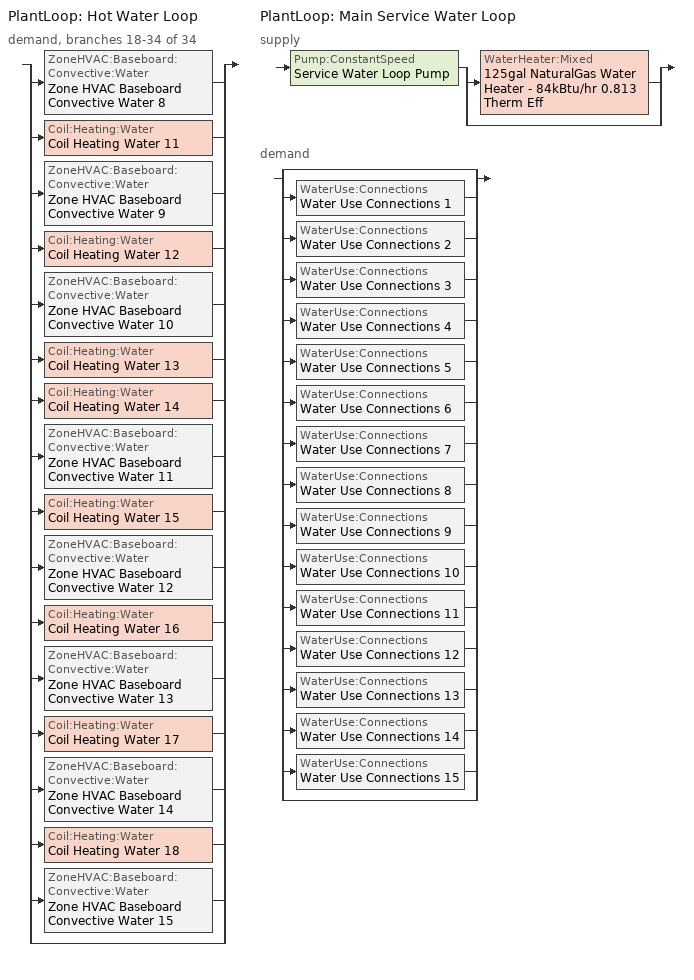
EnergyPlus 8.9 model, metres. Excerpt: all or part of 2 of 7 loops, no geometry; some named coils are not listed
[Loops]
PlantLoop 'Hot Water Loop'
 demand, branches 18-34 of 34: split
  | ZoneHVAC:Baseboard:Convective:Water 'Zone HVAC Baseboard Convective Water 8'
  | Coil:Heating:Water 'Coil Heating Water 11'
  | ZoneHVAC:Baseboard:Convective:Water 'Zone HVAC Baseboard Convective Water 9'
  | Coil:Heating:Water 'Coil Heating Water 12'
  | ZoneHVAC:Baseboard:Convective:Water 'Zone HVAC Baseboard Convective Water 10'
  | Coil:Heating:Water 'Coil Heating Water 13'
  | Coil:Heating:Water 'Coil Heating Water 14'
  | ZoneHVAC:Baseboard:Convective:Water 'Zone HVAC Baseboard Convective Water 11'
  | Coil:Heating:Water 'Coil Heating Water 15'
  | ZoneHVAC:Baseboard:Convective:Water 'Zone HVAC Baseboard Convective Water 12'
  | Coil:Heating:Water 'Coil Heating Water 16'
  | ZoneHVAC:Baseboard:Convective:Water 'Zone HVAC Baseboard Convective Water 13'
  | Coil:Heating:Water 'Coil Heating Water 17'
  | ZoneHVAC:Baseboard:Convective:Water 'Zone HVAC Baseboard Convective Water 14'
  | Coil:Heating:Water 'Coil Heating Water 18'
  | ZoneHVAC:Baseboard:Convective:Water 'Zone HVAC Baseboard Convective Water 15'
  | bypass
PlantLoop 'Main Service Water Loop'
 supply: Pump:ConstantSpeed 'Service Water Loop Pump' > split
  | WaterHeater:Mixed '125gal NaturalGas Water Heater - 84kBtu/hr 0.813 Therm Eff'
  | bypass
 demand: split
  | bypass
  | WaterUse:Connections 'Water Use Connections 1'
  | WaterUse:Connections 'Water Use Connections 2'
  | WaterUse:Connections 'Water Use Connections 3'
  | WaterUse:Connections 'Water Use Connections 4'
  | WaterUse:Connections 'Water Use Connections 5'
  | WaterUse:Connections 'Water Use Connections 6'
  | WaterUse:Connections 'Water Use Connections 7'
  | WaterUse:Connections 'Water Use Connections 8'
  | WaterUse:Connections 'Water Use Connections 9'
  | WaterUse:Connections 'Water Use Connections 10'
  | WaterUse:Connections 'Water Use Connections 11'
  | WaterUse:Connections 'Water Use Connections 12'
  | WaterUse:Connections 'Water Use Connections 13'
  | WaterUse:Connections 'Water Use Connections 14'
  | WaterUse:Connections 'Water Use Connections 15'
  | bypass
[Coil:Heating:Water] Availability Schedule=Always On Discrete; U-Factor Times Area Value {W/K}=Autosize; Maximum Water Flow Rate {m3/s}=Autosize; Performance Input Method=UFactorTimesAreaAndDesignWaterFlowRate; Rated Capacity {W}=Autosize; Rated Inlet Water Temperature {C}=82.2; Rated Inlet Air Temperature {C}=16.6; Rated Outlet Water Temperature {C}=71.1; Rated Outlet Air Temperature {C}=32.2; Rated Ratio for Air and Water Convection=0.5
Coil Heating Water 14; Coil Heating Water 11; Coil Heating Water 12; Coil Heating Water 15; Coil Heating Water 16; Coil Heating Water 17; Coil Heating Water 18
[ZoneHVAC:Baseboard:Convective:Water] Availability Schedule=Always On Discrete; Heating Design Capacity Method=HeatingDesignCapacity; Heating Design Capacity {W}=Autosize; Heating Design Capacity Per Floor Area {W/m2}=0; Fraction of Autosized Heating Design Capacity=0.8; U-Factor Times Area Value {W/K}=Autosize; Maximum Water Flow Rate {m3/s}=Autosize; Convergence Tolerance=0.001
Zone HVAC Baseboard Convective Water 11; Zone HVAC Baseboard Convective Water 8; Zone HVAC Baseboard Convective Water 9; Zone HVAC Baseboard Convective Water 10; Zone HVAC Baseboard Convective Water 12; Zone HVAC Baseboard Convective Water 13; Zone HVAC Baseboard Convective Water 14; Zone HVAC Baseboard Convective Water 15
[SetpointManager:Scheduled]
Service hot water setpoint manager: Control Variable=Temperature; Schedule=Service Water Loop Temp - 140F
[PlantLoop]
Main Service Water Loop: Fluid Type=Water; Plant Equipment Operation Scheme=Main Service Water Loop Operation Schemes; Maximum Loop Temperature {C}=60; Minimum Loop Temperature {C}=10; Maximum Loop Flow Rate {m3/s}=Autosize; Minimum Loop Flow Rate {m3/s}=0; Plant Loop Volume {m3}=Autocalculate; Load Distribution Scheme=Optimal; Plant Loop Demand Calculation Scheme=SingleSetpoint
[Sizing:Plant]
Main Service Water Loop: Loop Type=Heating; Design Loop Exit Temperature {C}=60; Loop Design Temperature Difference {deltaC}=5; Sizing Option=NonCoincident; Zone Timesteps in Averaging Window=1; Coincident Sizing Factor Mode=None
[Pump:ConstantSpeed]
Service Water Loop Pump: Design Flow Rate {m3/s}=Autosize; Design Pump Head {Pa}=83939.5; Design Power Consumption {W}=Autosize; Motor Efficiency=0.7; Fraction of Motor Inefficiencies to Fluid Stream=0; Pump Control Type=Intermittent; Design Power Sizing Method=PowerPerFlowPerPressure; Design Electric Power per Unit Flow Rate {W/(m3/s)}=348701.1; Design Shaft Power per Unit Flow Rate per Unit Head=1.28205
[PlantEquipmentOperationSchemes]
Main Service Water Loop Operation Schemes: Control Scheme Object Type 1=PlantEquipmentOperation:HeatingLoad; Control Scheme Name 1=Main Service Water Loop Heating Operation Scheme; Control Scheme Schedule Name 1=Always On Discrete
[PlantEquipmentList]
Main Service Water Loop Heating Equipment List: WaterHeater:Mixed, 125gal NaturalGas Water Heater - 84kBtu/hr 0.813 Therm Eff
[PlantEquipmentOperation:HeatingLoad]
Main Service Water Loop Heating Operation Scheme: Load Range Lower Limit 1 {W}=0; Load Range Upper Limit 1 {W}=1000000000; Range Equipment List Name 1=Main Service Water Loop Heating Equipment List
[WaterHeater:Mixed]
125gal NaturalGas Water Heater - 84kBtu/hr 0.813 Therm Eff: Tank Volume {m3}=0.471545; Setpoint Temperature Schedule=Service Water Loop Temp - 140F; Deadband Temperature Difference {deltaC}=2; Maximum Temperature Limit {C}=82.2222; Heater Control Type=Cycle; Heater Maximum Capacity {W}=24638.2; Heater Ignition Minimum Flow Rate {m3/s}=0; Heater Ignition Delay {s}=0; Heater Fuel Type=NaturalGas; Heater Thermal Efficiency=0.812683; Part Load Factor Curve=SWH-EFFFPLR-NECB2011; Off Cycle Parasitic Fuel Consumption Rate {W}=20; Off Cycle Parasitic Fuel Type=NaturalGas; Off Cycle Parasitic Heat Fraction to Tank=0.8; On Cycle Parasitic Fuel Consumption Rate {W}=0; On Cycle Parasitic Fuel Type=NaturalGas; On Cycle Parasitic Heat Fraction to Tank=0; Ambient Temperature Indicator=Schedule; Ambient Temperature Schedule=Water Heater Ambient Temp Schedule - 70F; Off Cycle Loss Coefficient to Ambient Temperature {W/K}=8.03532; Off Cycle Loss Fraction to Zone=1; On Cycle Loss Coefficient to Ambient Temperature {W/K}=8.03532; On Cycle Loss Fraction to Zone=1; Use Side Effectiveness=1; Source Side Effectiveness=1; Use Side Design Flow Rate {m3/s}=Autosize; Source Side Design Flow Rate {m3/s}=Autosize; Indirect Water Heating Recovery Time {hr}=1.5; Source Side Flow Control Mode=IndirectHeatPrimarySetpoint
[WaterUse:Connections]
Name | Water Use Equipment Name 1
Water Use Connections 1 | Core_bottom Service Water Use 0.37gal/min
Water Use Connections 2 | Core_mid Service Water Use 0.37gal/min
Water Use Connections 3 | Core_top Service Water Use 0.37gal/min
Water Use Connections 4 | Perimeter_bot_zn_1 Service Water Use 0.08gal/min
Water Use Connections 5 | Perimeter_bot_zn_2 Service Water Use 0.05gal/min
Water Use Connections 6 | Perimeter_bot_zn_3 Service Water Use 0.08gal/min
Water Use Connections 7 | Perimeter_bot_zn_4 Service Water Use 0.05gal/min
Water Use Connections 8 | Perimeter_mid_zn_1 Service Water Use 0.08gal/min
Water Use Connections 9 | Perimeter_mid_zn_2 Service Water Use 0.05gal/min
Water Use Connections 10 | Perimeter_mid_zn_3 Service Water Use 0.08gal/min
Water Use Connections 11 | Perimeter_mid_zn_4 Service Water Use 0.05gal/min
Water Use Connections 12 | Perimeter_top_zn_1 Service Water Use 0.08gal/min
Water Use Connections 13 | Perimeter_top_zn_2 Service Water Use 0.05gal/min
Water Use Connections 14 | Perimeter_top_zn_3 Service Water Use 0.08gal/min
Water Use Connections 15 | Perimeter_top_zn_4 Service Water Use 0.05gal/min
[WaterUse:Equipment] Flow Rate Fraction Schedule=NECB-A-Service Water Heating
Name | Peak Flow Rate {m3/s} | Target Temperature Schedule | Zone | Sensible Fraction Schedule | Latent Fraction Schedule
Core_bottom Service Water Use 0.37gal/min | 2.35071e-05 | Schedule Ruleset 5 | Sp-Core_bottom Sys-6 Flr-1 Sch-A HPlcmt-core ZN | Schedule Ruleset 3 | Schedule Ruleset 4
Core_mid Service Water Use 0.37gal/min | 2.35071e-05 | Schedule Ruleset 8 | Sp-Core_mid Sys-6 Flr-2 Sch-A HPlcmt-core ZN | Schedule Ruleset 6 | Schedule Ruleset 7
Core_top Service Water Use 0.37gal/min | 2.35071e-05 | Schedule Ruleset 11 | Sp-Core_top Sys-6 Flr-3 Sch-A HPlcmt-core ZN | Schedule Ruleset 9 | Schedule Ruleset 10
Perimeter_bot_zn_1 Service Water Use 0.08gal/min | 4.9555e-06 | Schedule Ruleset 14 | Sp-Perimeter_bot_ZN_1 Sys-6 Flr-1 Sch-A HPlcmt-south ZN | Schedule Ruleset 12 | Schedule Ruleset 13
Perimeter_bot_zn_2 Service Water Use 0.05gal/min | 3.13724e-06 | Schedule Ruleset 17 | Sp-Perimeter_bot_ZN_2 Sys-6 Flr-1 Sch-A HPlcmt-east ZN | Schedule Ruleset 15 | Schedule Ruleset 16
Perimeter_bot_zn_3 Service Water Use 0.08gal/min | 4.9555e-06 | Schedule Ruleset 20 | Sp-Perimeter_bot_ZN_3 Sys-6 Flr-1 Sch-A HPlcmt-north ZN | Schedule Ruleset 18 | Schedule Ruleset 19
Perimeter_bot_zn_4 Service Water Use 0.05gal/min | 3.13703e-06 | Schedule Ruleset 23 | Sp-Perimeter_bot_ZN_4 Sys-6 Flr-1 Sch-A HPlcmt-west ZN | Schedule Ruleset 21 | Schedule Ruleset 22
Perimeter_mid_zn_1 Service Water Use 0.08gal/min | 4.9555e-06 | Schedule Ruleset 26 | Sp-Perimeter_mid_ZN_1 Sys-6 Flr-2 Sch-A HPlcmt-south ZN | Schedule Ruleset 24 | Schedule Ruleset 25
Perimeter_mid_zn_2 Service Water Use 0.05gal/min | 3.13724e-06 | Schedule Ruleset 29 | Sp-Perimeter_mid_ZN_2 Sys-6 Flr-2 Sch-A HPlcmt-east ZN | Schedule Ruleset 27 | Schedule Ruleset 28
Perimeter_mid_zn_3 Service Water Use 0.08gal/min | 4.9555e-06 | Schedule Ruleset 32 | Sp-Perimeter_mid_ZN_3 Sys-6 Flr-2 Sch-A HPlcmt-north ZN | Schedule Ruleset 30 | Schedule Ruleset 31
Perimeter_mid_zn_4 Service Water Use 0.05gal/min | 3.13703e-06 | Schedule Ruleset 35 | Sp-Perimeter_mid_ZN_4 Sys-6 Flr-2 Sch-A HPlcmt-west ZN | Schedule Ruleset 33 | Schedule Ruleset 34
Perimeter_top_zn_1 Service Water Use 0.08gal/min | 4.9555e-06 | Schedule Ruleset 38 | Sp-Perimeter_top_ZN_1 Sys-6 Flr-3 Sch-A HPlcmt-south ZN | Schedule Ruleset 36 | Schedule Ruleset 37
Perimeter_top_zn_2 Service Water Use 0.05gal/min | 3.13724e-06 | Schedule Ruleset 41 | Sp-Perimeter_top_ZN_2 Sys-6 Flr-3 Sch-A HPlcmt-east ZN | Schedule Ruleset 39 | Schedule Ruleset 40
Perimeter_top_zn_3 Service Water Use 0.08gal/min | 4.9555e-06 | Schedule Ruleset 44 | Sp-Perimeter_top_ZN_3 Sys-6 Flr-3 Sch-A HPlcmt-north ZN | Schedule Ruleset 42 | Schedule Ruleset 43
Perimeter_top_zn_4 Service Water Use 0.05gal/min | 3.13703e-06 | Schedule Ruleset 47 | Sp-Perimeter_top_ZN_4 Sys-6 Flr-3 Sch-A HPlcmt-west ZN | Schedule Ruleset 45 | Schedule Ruleset 46
[Schedule:Day:Interval]
NECB-A-Service Water Heating Default; NECB-A-Service Water Heating Default|Wkdy Day: No, 07:00, 0.05, 08:00, 0.1, 10:00, 0.5, 16:00, 0.9, 17:00, 0.7, 18:00, 0.5, 19:00, 0.3, 22:00, 0.2, 24:00, 0.05
NECB-A-Service Water Heating Sat Day; NECB-A-Service Water Heating Sun|Hol Day; Schedule Day 11; Schedule Day 14; Schedule Day 17; Schedule Day 20; Schedule Day 23; Schedule Day 26; Schedule Day 29; Schedule Day 32; Schedule Day 35; Schedule Day 38; Schedule Day 41; Schedule Day 44; Schedule Day 47; Schedule Day 50; Schedule Day 8: No, 24:00, 0.05
Schedule Day 10; Schedule Day 13; Schedule Day 16; Schedule Day 19; Schedule Day 22; Schedule Day 25; Schedule Day 28; Schedule Day 31; Schedule Day 34; Schedule Day 37; Schedule Day 40; Schedule Day 43; Schedule Day 46; Schedule Day 49; Schedule Day 7: No, 24:00, 0.2
Schedule Day 12; Schedule Day 15; Schedule Day 18; Schedule Day 21; Schedule Day 24; Schedule Day 27; Schedule Day 30; Schedule Day 33; Schedule Day 36; Schedule Day 39; Schedule Day 42; Schedule Day 45; Schedule Day 48; Schedule Day 51; Schedule Day 9; Service Water Loop Temp - 140F Default: No, 24:00, 60
Water Heater Ambient Temp Schedule - 70F Default: No, 24:00, 21.1111
[Schedule:Week:Daily]
NECB-A-Service Water Heating Week Rule - Jan1-Dec31: NECB-A-Service Water Heating Sun|Hol Day, NECB-A-Service Water Heating Default|Wkdy Day, NECB-A-Service Water Heating Default|Wkdy Day, NECB-A-Service Water Heating Default|Wkdy Day, NECB-A-Service Water Heating Default|Wkdy Day, NECB-A-Service Water Heating Default|Wkdy Day, NECB-A-Service Water Heating Sat Day, NECB-A-Service Water Heating Default, NECB-A-Service Water Heating Default, NECB-A-Service Water Heating Default, NECB-A-Service Water Heating Default, NECB-A-Service Water Heating Default
Schedule Ruleset 10 Week Rule - Jan1-Dec31: Schedule Day 14, Schedule Day 14, Schedule Day 14, Schedule Day 14, Schedule Day 14, Schedule Day 14, Schedule Day 14, Schedule Day 14, Schedule Day 14, Schedule Day 14, Schedule Day 14, Schedule Day 14
Schedule Ruleset 11 Week Rule - Jan1-Dec31: Schedule Day 15, Schedule Day 15, Schedule Day 15, Schedule Day 15, Schedule Day 15, Schedule Day 15, Schedule Day 15, Schedule Day 15, Schedule Day 15, Schedule Day 15, Schedule Day 15, Schedule Day 15
Schedule Ruleset 12 Week Rule - Jan1-Dec31: Schedule Day 16, Schedule Day 16, Schedule Day 16, Schedule Day 16, Schedule Day 16, Schedule Day 16, Schedule Day 16, Schedule Day 16, Schedule Day 16, Schedule Day 16, Schedule Day 16, Schedule Day 16
Schedule Ruleset 13 Week Rule - Jan1-Dec31: Schedule Day 17, Schedule Day 17, Schedule Day 17, Schedule Day 17, Schedule Day 17, Schedule Day 17, Schedule Day 17, Schedule Day 17, Schedule Day 17, Schedule Day 17, Schedule Day 17, Schedule Day 17
Schedule Ruleset 14 Week Rule - Jan1-Dec31: Schedule Day 18, Schedule Day 18, Schedule Day 18, Schedule Day 18, Schedule Day 18, Schedule Day 18, Schedule Day 18, Schedule Day 18, Schedule Day 18, Schedule Day 18, Schedule Day 18, Schedule Day 18
Schedule Ruleset 15 Week Rule - Jan1-Dec31: Schedule Day 19, Schedule Day 19, Schedule Day 19, Schedule Day 19, Schedule Day 19, Schedule Day 19, Schedule Day 19, Schedule Day 19, Schedule Day 19, Schedule Day 19, Schedule Day 19, Schedule Day 19
Schedule Ruleset 16 Week Rule - Jan1-Dec31: Schedule Day 20, Schedule Day 20, Schedule Day 20, Schedule Day 20, Schedule Day 20, Schedule Day 20, Schedule Day 20, Schedule Day 20, Schedule Day 20, Schedule Day 20, Schedule Day 20, Schedule Day 20
Schedule Ruleset 17 Week Rule - Jan1-Dec31: Schedule Day 21, Schedule Day 21, Schedule Day 21, Schedule Day 21, Schedule Day 21, Schedule Day 21, Schedule Day 21, Schedule Day 21, Schedule Day 21, Schedule Day 21, Schedule Day 21, Schedule Day 21
Schedule Ruleset 18 Week Rule - Jan1-Dec31: Schedule Day 22, Schedule Day 22, Schedule Day 22, Schedule Day 22, Schedule Day 22, Schedule Day 22, Schedule Day 22, Schedule Day 22, Schedule Day 22, Schedule Day 22, Schedule Day 22, Schedule Day 22
Schedule Ruleset 19 Week Rule - Jan1-Dec31: Schedule Day 23, Schedule Day 23, Schedule Day 23, Schedule Day 23, Schedule Day 23, Schedule Day 23, Schedule Day 23, Schedule Day 23, Schedule Day 23, Schedule Day 23, Schedule Day 23, Schedule Day 23
Schedule Ruleset 20 Week Rule - Jan1-Dec31: Schedule Day 24, Schedule Day 24, Schedule Day 24, Schedule Day 24, Schedule Day 24, Schedule Day 24, Schedule Day 24, Schedule Day 24, Schedule Day 24, Schedule Day 24, Schedule Day 24, Schedule Day 24
Schedule Ruleset 21 Week Rule - Jan1-Dec31: Schedule Day 25, Schedule Day 25, Schedule Day 25, Schedule Day 25, Schedule Day 25, Schedule Day 25, Schedule Day 25, Schedule Day 25, Schedule Day 25, Schedule Day 25, Schedule Day 25, Schedule Day 25
Schedule Ruleset 22 Week Rule - Jan1-Dec31: Schedule Day 26, Schedule Day 26, Schedule Day 26, Schedule Day 26, Schedule Day 26, Schedule Day 26, Schedule Day 26, Schedule Day 26, Schedule Day 26, Schedule Day 26, Schedule Day 26, Schedule Day 26
Schedule Ruleset 23 Week Rule - Jan1-Dec31: Schedule Day 27, Schedule Day 27, Schedule Day 27, Schedule Day 27, Schedule Day 27, Schedule Day 27, Schedule Day 27, Schedule Day 27, Schedule Day 27, Schedule Day 27, Schedule Day 27, Schedule Day 27
Schedule Ruleset 24 Week Rule - Jan1-Dec31: Schedule Day 28, Schedule Day 28, Schedule Day 28, Schedule Day 28, Schedule Day 28, Schedule Day 28, Schedule Day 28, Schedule Day 28, Schedule Day 28, Schedule Day 28, Schedule Day 28, Schedule Day 28
Schedule Ruleset 25 Week Rule - Jan1-Dec31: Schedule Day 29, Schedule Day 29, Schedule Day 29, Schedule Day 29, Schedule Day 29, Schedule Day 29, Schedule Day 29, Schedule Day 29, Schedule Day 29, Schedule Day 29, Schedule Day 29, Schedule Day 29
Schedule Ruleset 26 Week Rule - Jan1-Dec31: Schedule Day 30, Schedule Day 30, Schedule Day 30, Schedule Day 30, Schedule Day 30, Schedule Day 30, Schedule Day 30, Schedule Day 30, Schedule Day 30, Schedule Day 30, Schedule Day 30, Schedule Day 30
Schedule Ruleset 27 Week Rule - Jan1-Dec31: Schedule Day 31, Schedule Day 31, Schedule Day 31, Schedule Day 31, Schedule Day 31, Schedule Day 31, Schedule Day 31, Schedule Day 31, Schedule Day 31, Schedule Day 31, Schedule Day 31, Schedule Day 31
Schedule Ruleset 28 Week Rule - Jan1-Dec31: Schedule Day 32, Schedule Day 32, Schedule Day 32, Schedule Day 32, Schedule Day 32, Schedule Day 32, Schedule Day 32, Schedule Day 32, Schedule Day 32, Schedule Day 32, Schedule Day 32, Schedule Day 32
Schedule Ruleset 29 Week Rule - Jan1-Dec31: Schedule Day 33, Schedule Day 33, Schedule Day 33, Schedule Day 33, Schedule Day 33, Schedule Day 33, Schedule Day 33, Schedule Day 33, Schedule Day 33, Schedule Day 33, Schedule Day 33, Schedule Day 33
Schedule Ruleset 3 Week Rule - Jan1-Dec31: Schedule Day 7, Schedule Day 7, Schedule Day 7, Schedule Day 7, Schedule Day 7, Schedule Day 7, Schedule Day 7, Schedule Day 7, Schedule Day 7, Schedule Day 7, Schedule Day 7, Schedule Day 7
Schedule Ruleset 30 Week Rule - Jan1-Dec31: Schedule Day 34, Schedule Day 34, Schedule Day 34, Schedule Day 34, Schedule Day 34, Schedule Day 34, Schedule Day 34, Schedule Day 34, Schedule Day 34, Schedule Day 34, Schedule Day 34, Schedule Day 34
Schedule Ruleset 31 Week Rule - Jan1-Dec31: Schedule Day 35, Schedule Day 35, Schedule Day 35, Schedule Day 35, Schedule Day 35, Schedule Day 35, Schedule Day 35, Schedule Day 35, Schedule Day 35, Schedule Day 35, Schedule Day 35, Schedule Day 35
Schedule Ruleset 32 Week Rule - Jan1-Dec31: Schedule Day 36, Schedule Day 36, Schedule Day 36, Schedule Day 36, Schedule Day 36, Schedule Day 36, Schedule Day 36, Schedule Day 36, Schedule Day 36, Schedule Day 36, Schedule Day 36, Schedule Day 36
Schedule Ruleset 33 Week Rule - Jan1-Dec31: Schedule Day 37, Schedule Day 37, Schedule Day 37, Schedule Day 37, Schedule Day 37, Schedule Day 37, Schedule Day 37, Schedule Day 37, Schedule Day 37, Schedule Day 37, Schedule Day 37, Schedule Day 37
Schedule Ruleset 34 Week Rule - Jan1-Dec31: Schedule Day 38, Schedule Day 38, Schedule Day 38, Schedule Day 38, Schedule Day 38, Schedule Day 38, Schedule Day 38, Schedule Day 38, Schedule Day 38, Schedule Day 38, Schedule Day 38, Schedule Day 38
Schedule Ruleset 35 Week Rule - Jan1-Dec31: Schedule Day 39, Schedule Day 39, Schedule Day 39, Schedule Day 39, Schedule Day 39, Schedule Day 39, Schedule Day 39, Schedule Day 39, Schedule Day 39, Schedule Day 39, Schedule Day 39, Schedule Day 39
Schedule Ruleset 36 Week Rule - Jan1-Dec31: Schedule Day 40, Schedule Day 40, Schedule Day 40, Schedule Day 40, Schedule Day 40, Schedule Day 40, Schedule Day 40, Schedule Day 40, Schedule Day 40, Schedule Day 40, Schedule Day 40, Schedule Day 40
Schedule Ruleset 37 Week Rule - Jan1-Dec31: Schedule Day 41, Schedule Day 41, Schedule Day 41, Schedule Day 41, Schedule Day 41, Schedule Day 41, Schedule Day 41, Schedule Day 41, Schedule Day 41, Schedule Day 41, Schedule Day 41, Schedule Day 41
Schedule Ruleset 38 Week Rule - Jan1-Dec31: Schedule Day 42, Schedule Day 42, Schedule Day 42, Schedule Day 42, Schedule Day 42, Schedule Day 42, Schedule Day 42, Schedule Day 42, Schedule Day 42, Schedule Day 42, Schedule Day 42, Schedule Day 42
Schedule Ruleset 39 Week Rule - Jan1-Dec31: Schedule Day 43, Schedule Day 43, Schedule Day 43, Schedule Day 43, Schedule Day 43, Schedule Day 43, Schedule Day 43, Schedule Day 43, Schedule Day 43, Schedule Day 43, Schedule Day 43, Schedule Day 43
Schedule Ruleset 4 Week Rule - Jan1-Dec31: Schedule Day 8, Schedule Day 8, Schedule Day 8, Schedule Day 8, Schedule Day 8, Schedule Day 8, Schedule Day 8, Schedule Day 8, Schedule Day 8, Schedule Day 8, Schedule Day 8, Schedule Day 8
Schedule Ruleset 40 Week Rule - Jan1-Dec31: Schedule Day 44, Schedule Day 44, Schedule Day 44, Schedule Day 44, Schedule Day 44, Schedule Day 44, Schedule Day 44, Schedule Day 44, Schedule Day 44, Schedule Day 44, Schedule Day 44, Schedule Day 44
Schedule Ruleset 41 Week Rule - Jan1-Dec31: Schedule Day 45, Schedule Day 45, Schedule Day 45, Schedule Day 45, Schedule Day 45, Schedule Day 45, Schedule Day 45, Schedule Day 45, Schedule Day 45, Schedule Day 45, Schedule Day 45, Schedule Day 45
Schedule Ruleset 42 Week Rule - Jan1-Dec31: Schedule Day 46, Schedule Day 46, Schedule Day 46, Schedule Day 46, Schedule Day 46, Schedule Day 46, Schedule Day 46, Schedule Day 46, Schedule Day 46, Schedule Day 46, Schedule Day 46, Schedule Day 46
Schedule Ruleset 43 Week Rule - Jan1-Dec31: Schedule Day 47, Schedule Day 47, Schedule Day 47, Schedule Day 47, Schedule Day 47, Schedule Day 47, Schedule Day 47, Schedule Day 47, Schedule Day 47, Schedule Day 47, Schedule Day 47, Schedule Day 47
Schedule Ruleset 44 Week Rule - Jan1-Dec31: Schedule Day 48, Schedule Day 48, Schedule Day 48, Schedule Day 48, Schedule Day 48, Schedule Day 48, Schedule Day 48, Schedule Day 48, Schedule Day 48, Schedule Day 48, Schedule Day 48, Schedule Day 48
Schedule Ruleset 45 Week Rule - Jan1-Dec31: Schedule Day 49, Schedule Day 49, Schedule Day 49, Schedule Day 49, Schedule Day 49, Schedule Day 49, Schedule Day 49, Schedule Day 49, Schedule Day 49, Schedule Day 49, Schedule Day 49, Schedule Day 49
Schedule Ruleset 46 Week Rule - Jan1-Dec31: Schedule Day 50, Schedule Day 50, Schedule Day 50, Schedule Day 50, Schedule Day 50, Schedule Day 50, Schedule Day 50, Schedule Day 50, Schedule Day 50, Schedule Day 50, Schedule Day 50, Schedule Day 50
Schedule Ruleset 47 Week Rule - Jan1-Dec31: Schedule Day 51, Schedule Day 51, Schedule Day 51, Schedule Day 51, Schedule Day 51, Schedule Day 51, Schedule Day 51, Schedule Day 51, Schedule Day 51, Schedule Day 51, Schedule Day 51, Schedule Day 51
Schedule Ruleset 5 Week Rule - Jan1-Dec31: Schedule Day 9, Schedule Day 9, Schedule Day 9, Schedule Day 9, Schedule Day 9, Schedule Day 9, Schedule Day 9, Schedule Day 9, Schedule Day 9, Schedule Day 9, Schedule Day 9, Schedule Day 9
Schedule Ruleset 6 Week Rule - Jan1-Dec31: Schedule Day 10, Schedule Day 10, Schedule Day 10, Schedule Day 10, Schedule Day 10, Schedule Day 10, Schedule Day 10, Schedule Day 10, Schedule Day 10, Schedule Day 10, Schedule Day 10, Schedule Day 10
Schedule Ruleset 7 Week Rule - Jan1-Dec31: Schedule Day 11, Schedule Day 11, Schedule Day 11, Schedule Day 11, Schedule Day 11, Schedule Day 11, Schedule Day 11, Schedule Day 11, Schedule Day 11, Schedule Day 11, Schedule Day 11, Schedule Day 11
Schedule Ruleset 8 Week Rule - Jan1-Dec31: Schedule Day 12, Schedule Day 12, Schedule Day 12, Schedule Day 12, Schedule Day 12, Schedule Day 12, Schedule Day 12, Schedule Day 12, Schedule Day 12, Schedule Day 12, Schedule Day 12, Schedule Day 12
Schedule Ruleset 9 Week Rule - Jan1-Dec31: Schedule Day 13, Schedule Day 13, Schedule Day 13, Schedule Day 13, Schedule Day 13, Schedule Day 13, Schedule Day 13, Schedule Day 13, Schedule Day 13, Schedule Day 13, Schedule Day 13, Schedule Day 13
Service Water Loop Temp - 140F Week Rule - Jan1-Dec31: Service Water Loop Temp - 140F Default, Service Water Loop Temp - 140F Default, Service Water Loop Temp - 140F Default, Service Water Loop Temp - 140F Default, Service Water Loop Temp - 140F Default, Service Water Loop Temp - 140F Default, Service Water Loop Temp - 140F Default, Service Water Loop Temp - 140F Default, Service Water Loop Temp - 140F Default, Service Water Loop Temp - 140F Default, Service Water Loop Temp - 140F Default, Service Water Loop Temp - 140F Default
Water Heater Ambient Temp Schedule - 70F Week Rule - Jan1-Dec31: Water Heater Ambient Temp Schedule - 70F Default, Water Heater Ambient Temp Schedule - 70F Default, Water Heater Ambient Temp Schedule - 70F Default, Water Heater Ambient Temp Schedule - 70F Default, Water Heater Ambient Temp Schedule - 70F Default, Water Heater Ambient Temp Schedule - 70F Default, Water Heater Ambient Temp Schedule - 70F Default, Water Heater Ambient Temp Schedule - 70F Default, Water Heater Ambient Temp Schedule - 70F Default, Water Heater Ambient Temp Schedule - 70F Default, Water Heater Ambient Temp Schedule - 70F Default, Water Heater Ambient Temp Schedule - 70F Default
[Schedule:Year]
NECB-A-Service Water Heating: NECB-A-Service Water Heating Week Rule - Jan1-Dec31, 1, 1, 12, 31
Schedule Ruleset 10: Schedule Ruleset 10 Week Rule - Jan1-Dec31, 1, 1, 12, 31
Schedule Ruleset 11: Schedule Ruleset 11 Week Rule - Jan1-Dec31, 1, 1, 12, 31
Schedule Ruleset 12: Schedule Ruleset 12 Week Rule - Jan1-Dec31, 1, 1, 12, 31
Schedule Ruleset 13: Schedule Ruleset 13 Week Rule - Jan1-Dec31, 1, 1, 12, 31
Schedule Ruleset 14: Schedule Ruleset 14 Week Rule - Jan1-Dec31, 1, 1, 12, 31
Schedule Ruleset 15: Schedule Ruleset 15 Week Rule - Jan1-Dec31, 1, 1, 12, 31
Schedule Ruleset 16: Schedule Ruleset 16 Week Rule - Jan1-Dec31, 1, 1, 12, 31
Schedule Ruleset 17: Schedule Ruleset 17 Week Rule - Jan1-Dec31, 1, 1, 12, 31
Schedule Ruleset 18: Schedule Ruleset 18 Week Rule - Jan1-Dec31, 1, 1, 12, 31
Schedule Ruleset 19: Schedule Ruleset 19 Week Rule - Jan1-Dec31, 1, 1, 12, 31
Schedule Ruleset 20: Schedule Ruleset 20 Week Rule - Jan1-Dec31, 1, 1, 12, 31
Schedule Ruleset 21: Schedule Ruleset 21 Week Rule - Jan1-Dec31, 1, 1, 12, 31
Schedule Ruleset 22: Schedule Ruleset 22 Week Rule - Jan1-Dec31, 1, 1, 12, 31
Schedule Ruleset 23: Schedule Ruleset 23 Week Rule - Jan1-Dec31, 1, 1, 12, 31
Schedule Ruleset 24: Schedule Ruleset 24 Week Rule - Jan1-Dec31, 1, 1, 12, 31
Schedule Ruleset 25: Schedule Ruleset 25 Week Rule - Jan1-Dec31, 1, 1, 12, 31
Schedule Ruleset 26: Schedule Ruleset 26 Week Rule - Jan1-Dec31, 1, 1, 12, 31
Schedule Ruleset 27: Schedule Ruleset 27 Week Rule - Jan1-Dec31, 1, 1, 12, 31
Schedule Ruleset 28: Schedule Ruleset 28 Week Rule - Jan1-Dec31, 1, 1, 12, 31
Schedule Ruleset 29: Schedule Ruleset 29 Week Rule - Jan1-Dec31, 1, 1, 12, 31
Schedule Ruleset 3: Schedule Ruleset 3 Week Rule - Jan1-Dec31, 1, 1, 12, 31
Schedule Ruleset 30: Schedule Ruleset 30 Week Rule - Jan1-Dec31, 1, 1, 12, 31
Schedule Ruleset 31: Schedule Ruleset 31 Week Rule - Jan1-Dec31, 1, 1, 12, 31
Schedule Ruleset 32: Schedule Ruleset 32 Week Rule - Jan1-Dec31, 1, 1, 12, 31
Schedule Ruleset 33: Schedule Ruleset 33 Week Rule - Jan1-Dec31, 1, 1, 12, 31
Schedule Ruleset 34: Schedule Ruleset 34 Week Rule - Jan1-Dec31, 1, 1, 12, 31
Schedule Ruleset 35: Schedule Ruleset 35 Week Rule - Jan1-Dec31, 1, 1, 12, 31
Schedule Ruleset 36: Schedule Ruleset 36 Week Rule - Jan1-Dec31, 1, 1, 12, 31
Schedule Ruleset 37: Schedule Ruleset 37 Week Rule - Jan1-Dec31, 1, 1, 12, 31
Schedule Ruleset 38: Schedule Ruleset 38 Week Rule - Jan1-Dec31, 1, 1, 12, 31
Schedule Ruleset 39: Schedule Ruleset 39 Week Rule - Jan1-Dec31, 1, 1, 12, 31
Schedule Ruleset 4: Schedule Ruleset 4 Week Rule - Jan1-Dec31, 1, 1, 12, 31
Schedule Ruleset 40: Schedule Ruleset 40 Week Rule - Jan1-Dec31, 1, 1, 12, 31
Schedule Ruleset 41: Schedule Ruleset 41 Week Rule - Jan1-Dec31, 1, 1, 12, 31
Schedule Ruleset 42: Schedule Ruleset 42 Week Rule - Jan1-Dec31, 1, 1, 12, 31
Schedule Ruleset 43: Schedule Ruleset 43 Week Rule - Jan1-Dec31, 1, 1, 12, 31
Schedule Ruleset 44: Schedule Ruleset 44 Week Rule - Jan1-Dec31, 1, 1, 12, 31
Schedule Ruleset 45: Schedule Ruleset 45 Week Rule - Jan1-Dec31, 1, 1, 12, 31
Schedule Ruleset 46: Schedule Ruleset 46 Week Rule - Jan1-Dec31, 1, 1, 12, 31
Schedule Ruleset 47: Schedule Ruleset 47 Week Rule - Jan1-Dec31, 1, 1, 12, 31
Schedule Ruleset 5: Schedule Ruleset 5 Week Rule - Jan1-Dec31, 1, 1, 12, 31
Schedule Ruleset 6: Schedule Ruleset 6 Week Rule - Jan1-Dec31, 1, 1, 12, 31
Schedule Ruleset 7: Schedule Ruleset 7 Week Rule - Jan1-Dec31, 1, 1, 12, 31
Schedule Ruleset 8: Schedule Ruleset 8 Week Rule - Jan1-Dec31, 1, 1, 12, 31
Schedule Ruleset 9: Schedule Ruleset 9 Week Rule - Jan1-Dec31, 1, 1, 12, 31
Service Water Loop Temp - 140F: Service Water Loop Temp - 140F Week Rule - Jan1-Dec31, 1, 1, 12, 31
Water Heater Ambient Temp Schedule - 70F: Water Heater Ambient Temp Schedule - 70F Week Rule - Jan1-Dec31, 1, 1, 12, 31
[Schedule:Constant]
Always On Discrete: Hourly Value=1
[Curve:Cubic]
SWH-EFFFPLR-NECB2011: Coefficient1 Constant=0.7576; Coefficient2 x=1.0071; Coefficient3 x**2=-1.4443; Coefficient4 x**3=0.6844; Minimum Value of x {BasedOnField A2}=0; Maximum Value of x {BasedOnField A2}=1
